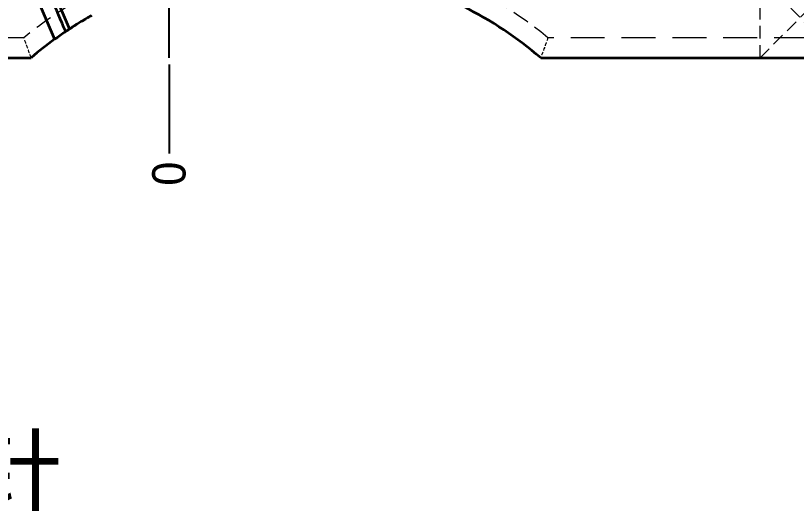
# Model space of a CAD drawing. Header units: millimetres. Extents: x -55 to 464, y 64 to 432.
# Drawn here: x 172.3 to 289.3, y 64.1 to 138.3 of the extents above; entities that cross this region are included whole.
import ezdxf

# ---------------------------------------------------------------- set-up
doc = ezdxf.new("R2010")
doc.units = ezdxf.units.MM
doc.linetypes.add('CENTER', pattern=[50.8, 31.75, -6.35, 6.35, -6.35])
doc.linetypes.add('HIDDEN', pattern=[9.525, 6.35, -3.175])
for name, color, linetype, lineweight in [('cool', 153, 'HIDDEN', 9), ('core', 7, 'Continuous', 20), ('dim', 82, 'Continuous', 9)]:
    doc.layers.add(name, color=color, linetype=linetype, lineweight=lineweight)
doc.styles.add('Capful-A', font='')
doc.styles.get('Capful-A').set_extended_font_data('Microsoft YaHei')
doc.dimstyles.new('Capful-A-2.0', dxfattribs={"dimscale": 2, "dimtxt": 2.5, "dimasz": 2.5, "dimexe": 1.5, "dimexo": 1, "dimgap": 1.5, "dimtad": 0, "dimdsep": 46, "dimtxsty": 'Capful-A', "dimcen": 0, "dimclrt": 2, "dimazin": 2, "dimtfac": 1, "dimtmove": 0, "dimatfit": 3, "dimfxl": 0, "dimtolj": 1, "dimtzin": 0, "dimarcsym": 0})

# ---------------------------------------------------------------- blocks, each defined once
blk = doc.blocks.new('cool_jt_g15')
at = {"layer": 'cool', "ltscale": 0.3}
for p, q in [((0, 6), (12, 6)), ((0, 6), (12, -6)), ((0, -6), (12, 6)), ((12, -6), (12, 6)), ((12, 6), (13, 5)), ((13, -5), (13, 5)), ((12, -6), (13, -5)), ((0, -6), (12, -6))]:
    blk.add_line(p, q, dxfattribs=at)
blk = doc.blocks.new('H-SL-2-1')
at = {"layer": 'cool', "ltscale": 0.6, "rotation": 90}
blk.add_blockref('cool_jt_g15', (344.5, -174), dxfattribs=at)
blk = doc.blocks.new('*D52')
at = {"layer": 'Defpoints', "color": 0, "transparency": 16777216}
for p in [(195.33, 282.01), (195.33, 132.01)]:
    blk.add_point(p, dxfattribs=at)
at = {"layer": 'dim', "color": 0, "lineweight": -2, "transparency": 16777216}
blk.add_line((195.33, 131.01), (195.33, 117.28), dxfattribs=at)
at = {"layer": 'dim', "color": 2, "transparency": 16777216, "insert": (195.33, 114.64), "char_height": 5, "attachment_point": 5, "rotation": 90, "style": 'Capful-A', "bg_fill": 3, "box_fill_scale": 1.1, "bg_fill_color": 256, "bg_fill_true_color": 13158600, "bg_fill_transparency": 0}
blk.add_mtext('\\A1;0', dxfattribs=at)
at = {"layer": 'Defpoints', "color": 0, "transparency": 16777216}
blk.add_point((195.33, 117.28), dxfattribs=at)

msp = doc.modelspace()

# ---------------------------------------------------------------- linework, layer by layer
at = {"color": 1, "linetype": 'CENTER', "ltscale": 1.2}
msp.add_line((195.328, 132.005), (195.328, 432.005), dxfattribs=at)
at = {"layer": 'core', "color": 7, "linetype": 'Continuous', "lineweight": 35}
for p, q in [((175.193, 141.774), (178.183, 134.763)), ((178.31, 141.209), (180.404, 136.297)), ((15.084, 132.005), (174.671, 132.005)), ((250.987, 132.005), (405.328, 132.005))]:
    msp.add_line(p, q, dxfattribs=at)
at = {"layer": 'core', "color": 8, "linetype": 'HIDDEN', "lineweight": 18, "ltscale": 0.9}
msp.add_line((173.586, 135.005), (-14.672, 135.005), dxfattribs=at)
at = {"layer": 'core', "color": 8, "linetype": 'HIDDEN', "lineweight": 18, "ltscale": 0.8}
msp.add_line((405.328, 135.005), (252.072, 135.005), dxfattribs=at)
at = {"layer": 'core', "color": 8, "linetype": 'HIDDEN', "lineweight": 18, "ltscale": 0.4}
msp.add_arc((212.829, 87.005), 62, 50.73197, 129.26803, dxfattribs=at)
at = {"layer": 'core', "color": 7, "linetype": 'Continuous', "lineweight": 35}
for start, end in [(49.70386, 63.17589), (125.95953, 130.29614)]:
    msp.add_arc((212.829, 87.005), 59, start, end, dxfattribs=at)
msp.add_ellipse((212.829, 87.005), major_axis=(48.378, 33.772), ratio=1, start_param=1.5546733, end_param=1.588971, dxfattribs=at)
for points in [[(179.841, 135.921), (179.13, 137.598), (178.418, 139.275), (177.706, 140.951)], [(183.699, 138.312), (183.678, 138.3), (183.656, 138.288), (183.635, 138.276)], [(179.852, 135.929), (179.848, 135.926), (179.845, 135.924), (179.841, 135.921)]]:
    msp.add_open_spline(points, degree=3, dxfattribs=at)
msp.add_open_spline([(183.635, 138.276), (183.521, 138.211), (183.407, 138.146), (183.183, 138.016), (182.961, 137.887), (182.743, 137.758), (182.581, 137.662), (182.528, 137.629), (182.421, 137.565), (182.368, 137.533), (182.209, 137.438), (182.003, 137.312), (181.709, 137.131), (181.523, 137.014), (181.387, 136.929), (181.342, 136.901), (181.254, 136.845), (181.211, 136.818), (181.082, 136.736), (180.919, 136.631), (180.695, 136.487), (180.561, 136.399), (180.465, 136.336), (180.419, 136.306), (180.374, 136.277), (180.345, 136.257), (180.331, 136.248), (180.26, 136.201), (180.157, 136.133), (180.027, 136.046), (179.924, 135.977), (179.873, 135.943), (179.852, 135.929)], degree=3, knots=[0, 0, 0, 0, 0.0625, 0.0625, 0.125, 0.1875, 0.1875, 0.21875, 0.21875, 0.25, 0.25, 0.3125, 0.375, 0.4375, 0.4375, 0.46875, 0.46875, 0.5, 0.5, 0.5625, 0.625, 0.6875, 0.6875, 0.71875, 0.734375, 0.734375, 0.75, 0.75, 0.8125, 0.875, 0.9375, 1, 1, 1, 1], dxfattribs=at)
at = {"layer": 'core', "color": 8, "linetype": 'HIDDEN', "lineweight": 18, "ltscale": 0.08}
for points in [[(174.671, 132.005), (174.305, 133.004), (173.943, 134.004), (173.586, 135.005)], [(252.072, 135.005), (251.715, 134.004), (251.353, 133.004), (250.987, 132.005)]]:
    msp.add_open_spline(points, degree=3, dxfattribs=at)

# ---------------------------------------------------------------- block references
msp.add_blockref('H-SL-2-1', (-54.672, 306.005))

# ---------------------------------------------------------------- texts
at = {"insert": (99.754, 75.181), "char_height": 10, "attachment_point": 1, "style": 'Capful-A'}
msp.add_mtext_dynamic_manual_height_columns('加4根%%c8顶针', width=195.32765, gutter_width=12.5, heights=[0], dxfattribs=at)

# ---------------------------------------------------------------- next in the draw order: dimensions: what is measured, and where the dimension line sits
at = {"layer": 'dim'}
dim = msp.add_ordinate_dim(feature_location=(195.327646982, 132.005061714), offset=(0, -14.721003962), dtype=1, origin=(195.327646982, 282.005061714), dimstyle='Capful-A-2.0', override={"dimasz": 2, "dimexe": 0.49975, "dimexo": 0.49975, "dimgap": 0.49975}, dxfattribs=at)
dim.commit()
dim.dimension.update_dxf_attribs({"geometry": '*D52', "text_midpoint": (195.327646982, 114.635106493)})

doc.saveas('drawing.dxf')
